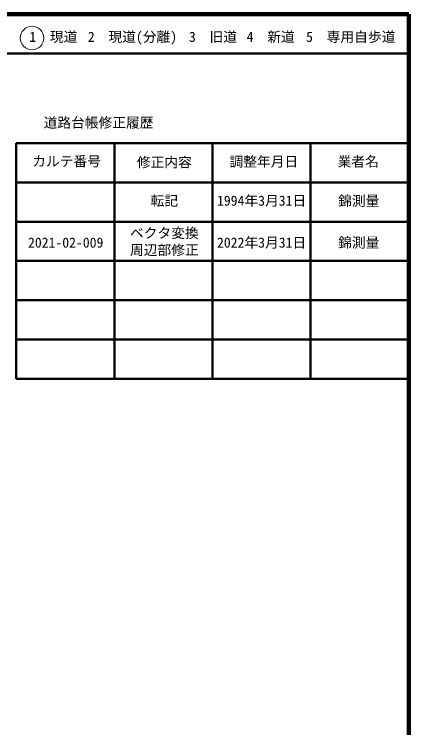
# Model space of a CAD drawing. Units: millimetres on the paper, enlarged 1000 times. Extents: x 40000 to 680000, y 20000 to 380000.
# Drawn here: x 579500 to 680000, y 198357 to 380000 of the extents above; entities that cross this region are included whole.
import ezdxf
from ezdxf.enums import TextEntityAlignment as Align

# ---------------------------------------------------------------- set-up
doc = ezdxf.new("R2010")
doc.units = ezdxf.units.MM
doc.header["$LTSCALE"] = 1000
for name, color, linetype, lineweight in [('M-TTL', 2, 'Continuous', 140), ('M-TTL-FRAM', 2, 'Continuous', 50), ('M-TTL-LINE', 7, 'Continuous', 50), ('M-TTL-TXT', 7, 'Continuous', 13)]:
    doc.layers.add(name, color=color, linetype=linetype, lineweight=lineweight)
doc.styles.add('ＭＳ ゴシック', font='')
doc.styles.get('ＭＳ ゴシック').set_extended_font_data('MS Gothic')

msp = doc.modelspace()

# ---------------------------------------------------------------- linework, layer by layer
at = {"layer": 'M-TTL'}
for p, q in [((680000, 380000), (40000, 380000)), ((680000, 20000), (680000, 380000))]:
    msp.add_line(p, q, dxfattribs=at)
at = {"layer": 'M-TTL-FRAM'}
for p, q in [((580000, 347197), (580000, 287197)), ((580000, 347197), (680000, 347197)), ((580000, 287197), (680000, 287197))]:
    msp.add_line(p, q, dxfattribs=at)
at = {"layer": 'M-TTL-LINE'}
for p, q in [((40000, 370000), (680000, 370000)), ((605000, 347197), (605000, 287197)), ((630000, 347197), (630000, 287197)), ((655000, 347197), (655000, 287197)), ((580000, 337197), (680000, 337197)), ((580000, 327197), (680000, 327197)), ((580000, 317197), (680000, 317197)), ((580000, 307197), (680000, 307197)), ((580000, 297197), (680000, 297197))]:
    msp.add_line(p, q, dxfattribs=at)
at = {"layer": 'M-TTL-TXT'}
msp.add_circle((584031, 373958), 3000, dxfattribs=at)

# ---------------------------------------------------------------- texts
at = {"layer": 'M-TTL-TXT', "style": 'ＭＳ ゴシック'}
for s, p in [('1\u3000現道', (583323, 372208)), ('2\u3000現道(分離)', (598244, 372208)), ('3\u3000旧道', (623996, 372208)), ('4\u3000新道', (638699, 372208)), ('5\u3000専用自歩道', (653854, 372208)), ('道路台帳修正履歴', (586969, 350363)), ('カルテ番号', (584090, 340527)), ('修正内容', (610739, 340273)), ('調整年月日', (634339, 340447)), ('業者名', (661885, 340447)), ('転記', (614239, 330496)), ('1994年3月31日', (631153, 330496)), ('錦測量', (661999, 330439)), ('ベクタ変換', (608989, 322265)), ('2022年3月31日', (631153, 319820)), ('錦測量', (661999, 319820)), ('2021-02-009', (583003, 319820)), ('周辺部修正', (608989, 317939))]:
    msp.add_text(s, height=2566, dxfattribs=at).set_placement(p, align=Align.BOTTOM_LEFT)

doc.saveas('drawing.dxf')
